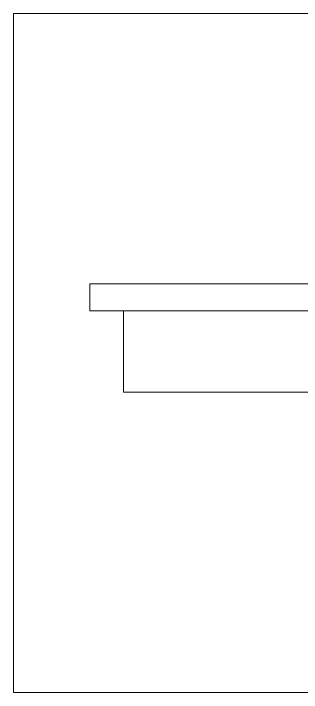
# Model space of a CAD drawing. Extents: x -2364 to 9601, y -871 to 1549.
# Drawn here: x 1247.4 to 1380.4, y 963.4 to 1277.2 of the extents above; entities that cross this region are included whole.
import ezdxf

# ---------------------------------------------------------------- set-up
doc = ezdxf.new("R2010")
doc.units = 0
doc.layers.get('0').update_dxf_attribs({"linetype": 'CONTINUOUS'})

msp = doc.modelspace()

# ---------------------------------------------------------------- linework, layer by layer
at = {"color": 7, "linetype": 'Continuous', "lineweight": 13}
for p, q in [((1282.57552, 1139.74575), (1282.57552, 1152.24575)), ((1282.57552, 1152.24575), (1690.28608, 1152.24575)), ((1298.12352, 1139.74575), (1282.57552, 1139.74575)), ((1720.12352, 1139.74575), (1298.12352, 1139.74575)), ((1298.12352, 1139.74575), (1298.12352, 1102.19575)), ((1383.91984, 1102.19575), (1298.12352, 1102.19575))]:
    msp.add_line(p, q, dxfattribs=at)
at = {"lineweight": 13}
msp.add_lwpolyline([(1247.37916, 963.41732), (1777.85818, 963.41732), (1777.85818, 1277.2172), (1247.37916, 1277.2172)], close=True, dxfattribs=at)

doc.saveas('drawing.dxf')
